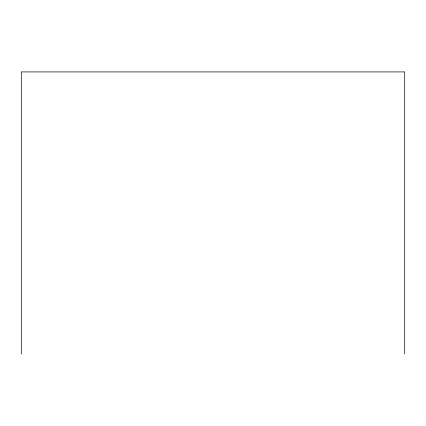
<?xml version="1.0" encoding="UTF-8"?>
<svg xmlns="http://www.w3.org/2000/svg" width="426" height="426" viewBox="0 0 426 426"><rect width="100%" height="100%" fill="white"/><g stroke="black" fill="none" stroke-linecap="round" stroke-linejoin="round"><path stroke-width="0.64" d="M404.7 354.081L404.7 71.919L21.3 71.919L21.3 354.081"/></g></svg>
